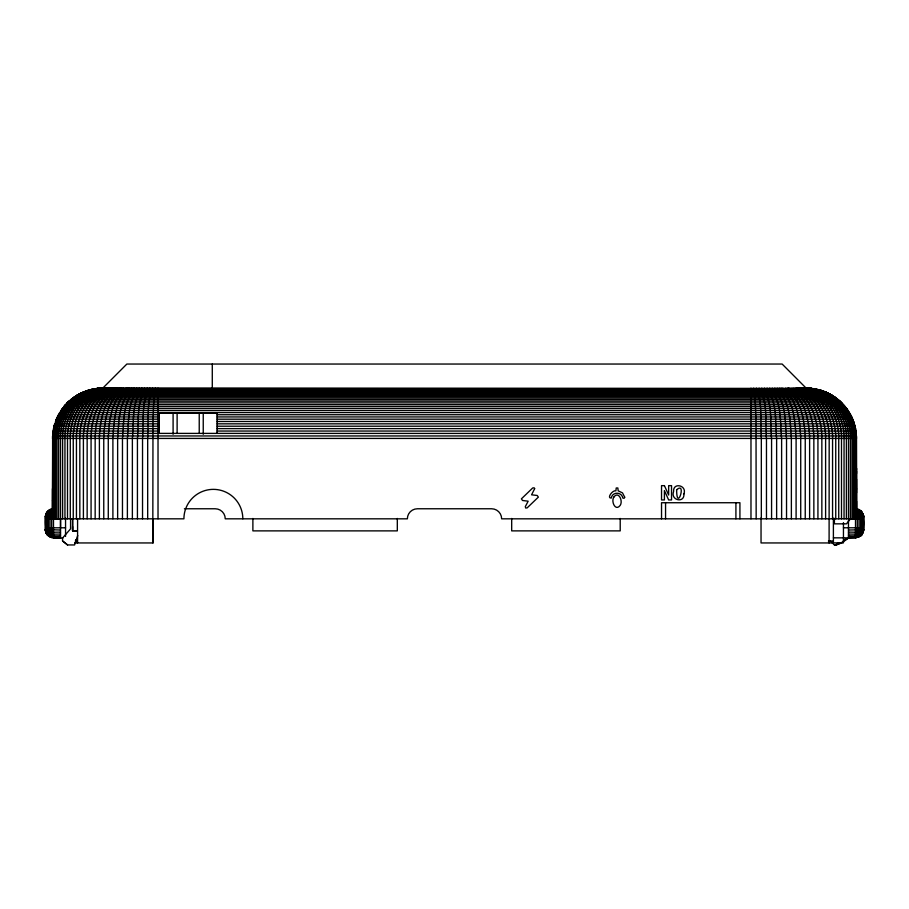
<?xml version="1.0" encoding="UTF-8"?>
<svg xmlns="http://www.w3.org/2000/svg" width="909" height="909" viewBox="0 0 909 909"><rect width="100%" height="100%" fill="white"/><g stroke="black" fill="none" stroke-linecap="round" stroke-linejoin="round"><path stroke-width="1.36" d="M52.495 488.667L52.495 518.823L183.913 518.823A29.463 29.463 0 0 1 213.376 489.36A29.463 29.463 0 0 1 242.828 518.823M60.528 527.799L60.528 518.755L45.45 518.755L47.211 517.198L53.495 516.517M72.584 526.561L72.584 530.867L77.413 530.867L72.595 530.867L72.595 518.823L70.584 518.823L70.572 528.856L62.539 538.037L62.539 540.923L67.55 544.946L74.595 544.946L77.72 535.56M72.606 530.89L72.606 518.834M152.996 542.946L152.996 518.823L152.996 542.946L74.765 542.946M217.319 413.288L217.319 433.388L217.319 413.288L159.018 413.288L159.018 433.388L52.733 433.491L52.495 518.823L52.62 438.422L54.654 423.833L159.018 423.833M173.096 434.229L173.096 413.288M177.119 433.388L177.119 413.288M199.23 433.388L199.23 413.288M203.241 434.229L203.241 413.288M833.394 518.141L833.394 542.866L843.45 542.866L843.45 522.652M834.405 518.391L834.405 523.845L846.461 523.845L850.483 518.823M848.472 537.514L848.472 520.039M855.505 518.744L855.505 537.855L833.394 537.844M856.517 479.168L856.517 492.905M856.517 473.555L856.517 468.374M861.8 534.81L860.528 536.094L860.528 510.449L855.505 508.688M861.8 511.915C865.016 517.698 865.22 528.209 861.8 534.822L861.8 511.722C858.857 506.836 866.379 522.209 862.755 513.79M863.55 516.801L863.345 515.039L863.345 531.606L863.55 529.595C863.323 537.06 854.005 537.742 848.472 536.844M184.413 508.767L215.206 508.767A10.056 10.056 0 0 1 225.25 518.823L407.368 518.823A10.056 10.056 0 0 1 417.413 508.767L491.587 508.767A10.056 10.056 0 0 1 501.643 518.823L856.517 518.823L856.392 438.422C856.823 420.969 846.484 404.323 831.815 395.313M52.995 438.422C52.892 424.446 59.119 410.834 69.084 401.187L840.007 401.187L841.791 402.88L67.209 402.88L64.005 406.539L65.618 404.675M856.244 508.949L856.323 435.956L855.426 428.616M53.495 508.71C49.12 508.654 45.291 512.574 45.45 516.948C45.473 512.778 49.495 509.631 53.495 509.699M863.345 531.231L863.55 529.356C861.652 535.469 853.199 533.878 848.472 534.06M63.051 537.855C56.733 538.901 45.541 538.707 45.45 529.811C44.984 522.993 43.03 509.29 53.495 508.96M45.655 531.606L45.655 515.335M848.472 535.651C853.631 536.174 863.255 536.367 863.55 529.038L863.345 530.174M45.45 516.744L45.655 515.051M52.733 433.491L53.461 428.616L159.018 428.616M45.45 517.187C45.598 513.187 49.847 510.835 53.495 510.903M863.345 530.776L863.55 529.356M855.687 492.78L856.517 488.667M45.45 517.88C46.439 514.71 50.711 514.596 53.495 514.392M54.779 423.833L54.12 426.207L58.426 414.731L159.018 414.731M54.495 426.207L55.154 423.833M159.018 416.936L57.312 416.936L55.551 421.492L59.642 412.584L849.37 412.584L850.585 414.731L217.319 414.731M57.801 416.936L62.38 408.482L846.62 408.482L848.04 410.504L60.96 410.504M45.655 517.914C44.234 516.812 49.518 511.358 53.495 512.494M863.55 528.231L858.994 529.845L848.472 530.027M60.119 412.584L62.846 408.482M155.303 388.166L153.837 398.051L152.985 421.492L152.837 518.823M61.073 410.504L65.505 404.675L843.495 404.675C834.053 394.29 820.225 388.075 806.169 388.166L782.138 364.043L126.862 364.043L102.774 388.166C89.639 388.211 76.526 393.461 67.323 402.88M64.346 406.539C73.754 394.801 88.764 387.779 103.808 388.166L101.331 388.711M66.391 404.675L73.538 398.051M830.212 540.764L834.405 544.957L836.416 544.957L838.428 542.946M67.641 402.88L74.902 396.631L834.178 396.631L845.109 406.539L63.903 406.539M67.209 402.88L68.993 401.187M71.277 399.574L77.299 395.313M70.97 399.574L76.913 395.313L832.099 395.313L825.44 391.995L818.145 389.677C835.189 393.722 848.722 407.527 854.346 423.833L217.319 423.833M76.049 396.631L78.049 395.313M75.515 396.631L77.549 395.313M860.528 536.083L855.505 537.855L858.994 536.81L861.8 534.651L863.55 529.799L863.345 531.504L862.755 533.299L862.755 513.392M77.004 395.313L88.241 390.325L820.85 390.325L823.19 391.109L85.81 391.109M79.651 394.097L81.81 392.995M79.322 394.097L81.503 392.995M84.321 391.995C65.959 399.449 53.404 418.651 53.631 438.422L53.631 518.823M81.321 392.995L83.571 391.995L825.497 391.995M836.416 544.957L841.439 542.946L847.472 538.923L845.461 538.923L841.439 542.946L834.405 544.957M84.014 391.995L90.889 389.677L88.491 390.325M83.742 391.995L91.173 389.677M103.615 388.711L104.433 388.404M86.014 391.109L91.264 389.677M64.948 518.823L64.948 438.422C64.425 415.561 80.344 391.927 103.808 388.404M89.287 390.325L91.525 389.677M88.332 390.325L93.638 389.132M102.058 388.711L104.319 388.223L100.979 388.404M152.598 388.166C146.213 403.414 148.837 421.946 147.678 438.422L147.678 518.823M96.399 388.711C72.64 392.029 54.029 414.572 54.517 438.422L54.517 518.823M90.616 389.677L102.842 388.166L97.842 388.404L813.521 388.711M95.093 389.132L97.172 388.711M94.604 389.132L96.763 388.711M93.797 389.132L100.706 388.223M93.491 389.132L98.183 388.404M93.252 389.132L101.388 388.223L99.263 388.404M94.184 389.132L101.115 388.223M93.082 389.132L96.047 388.711M149.905 388.166C140.702 402.096 144.076 422.128 142.531 438.422L142.531 518.823M102.762 388.711L109.273 388.166M100.41 388.404C75.742 390.529 56.46 414.061 57.04 438.422L57.04 518.823M102.024 388.404L103.444 388.223M147.235 388.166C135.521 400.278 139.225 422.571 137.429 438.422L137.429 518.823M95.479 388.711L103.592 388.166M123.624 388.223C101.74 392.483 95.365 419.242 95.161 438.422L95.161 518.823M101.49 388.404L103.035 388.223M121.386 388.223C98.956 391.904 91.105 418.685 91.07 438.422L91.07 518.823M117.193 388.223C93.866 390.984 83.128 417.561 83.401 438.422L83.401 518.823M100.49 388.404L102.297 388.223M144.588 388.166C130.714 398.71 134.248 422.674 132.373 438.422L132.373 518.823M115.238 388.223C91.536 390.62 79.435 417.004 79.833 438.422L79.833 518.823M100.047 388.404L101.956 388.223C76.254 389.041 55.017 413.016 55.654 438.422L55.654 518.823M113.386 388.223C89.366 390.302 75.958 416.458 76.447 438.422L76.447 518.823M111.637 388.223C87.321 390.041 72.709 415.947 73.254 438.422L73.254 518.823M99.638 388.404L104.217 388.166M141.974 388.166C126.249 397.233 129.203 422.64 127.385 438.422L127.385 518.823M98.638 388.404L100.899 388.223M139.395 388.166C122.09 395.881 124.147 422.458 122.465 438.422L122.465 518.823M136.861 388.166C118.227 395.222 119.034 421.64 117.636 438.422L117.636 518.823M134.384 388.166C114.602 394.12 114.045 421.231 112.898 438.422L112.898 518.823M131.964 388.166C111.216 393.142 109.148 420.753 108.273 438.422L108.273 518.823M129.601 388.166C108.023 392.268 104.376 420.208 103.762 438.422L103.762 518.823M127.305 388.166C105.024 391.518 99.751 419.628 99.388 438.422L99.388 518.823M120.897 388.166C97.024 389.802 86.9 417.742 87.15 438.422L87.15 518.823M112.057 388.166C86.571 388.279 69.538 414.811 70.277 438.422L70.277 518.823M110.603 388.166C84.889 388.109 66.743 414.311 67.505 438.422L67.505 518.823M108.046 388.166C81.946 387.859 61.846 413.413 62.619 438.422L62.619 518.823M106.955 388.166C80.685 387.757 59.755 413.027 60.528 438.422L60.528 537.855C55.154 538.514 45.439 537.639 45.45 529.811L46.257 533.163M105.978 388.166C79.572 387.688 57.903 412.686 58.665 438.422L58.665 518.823M100.433 388.223L105.126 388.166M100.274 388.223L811.169 388.404L805.419 388.166M95.365 388.711L816.066 389.132L92.934 389.132M90.536 389.677L818.475 389.677M81.253 392.995L827.747 392.995M79.049 394.097L829.951 394.097L836.098 398.051L72.811 398.051M70.868 399.574L838.143 399.574M217.319 416.936L851.688 416.936L852.687 419.185L217.319 419.185M56.313 419.185L159.018 419.185M55.426 421.492L159.018 421.492M217.319 421.492L853.574 421.492M53.995 426.207L159.018 426.207M217.319 426.207L855.005 426.207L853.449 421.492M217.319 428.616L855.551 428.616M53.04 431.048L159.018 431.048M217.319 431.048L855.971 431.048M856.278 433.491L159.018 433.388L159.018 413.288M856.142 433.491L856.392 438.422L52.495 438.422L52.552 435.956L856.448 435.956L856.517 518.823L856.517 501.223M52.495 500.734L53.631 500.734M849.881 518.744L863.55 518.744L861.8 517.176L855.505 516.505M65.55 527.799L45.45 527.799L46.245 529.027L48.484 529.652L60.528 530.038M843.45 527.788L863.55 527.788C862.948 533.822 852.551 531.742 848.472 532.151M60.528 532.163C56.347 531.788 46.757 533.685 45.45 528.254M60.528 534.072C55.79 533.89 47.359 535.481 45.45 529.379C45.461 536.958 54.926 537.844 60.528 536.855M60.528 535.662C55.426 536.105 46.132 536.469 45.45 529.379M855.505 537.583L848.472 537.855M828.429 541.071L832.53 541.071L832.53 543.082M832.803 542.946L761.038 542.946L761.038 517.891M804.601 388.166L808.567 388.223M808.715 388.223L805.204 388.166L807.681 388.711M800.954 388.166C827.054 387.859 847.165 413.413 846.381 438.422L846.381 518.823M802.056 388.166C828.315 387.757 849.256 413.027 848.483 438.422L848.483 518.823M806.169 388.166L820.804 390.325M803.033 388.166C829.428 387.688 851.108 412.686 850.347 438.422L850.347 518.823M803.886 388.166L810.817 388.404M798.397 388.166C824.122 388.109 842.268 414.311 841.495 438.422L841.495 518.823M799.738 388.166C825.656 387.973 844.836 413.845 844.052 438.422L844.052 518.823M796.943 388.166C822.44 388.279 839.461 414.811 838.734 438.422L838.734 518.823M806.942 388.711L804.681 388.223C831.28 387.552 854.074 412.209 853.346 438.422L853.346 518.823M788.103 388.166C811.987 389.802 822.111 417.742 821.85 438.422L821.85 518.823M804.795 388.166L808.033 388.404M781.695 388.166C803.976 391.518 809.249 419.628 809.612 438.422L809.612 518.823M779.399 388.166C800.977 392.268 804.624 420.208 805.238 438.422L805.238 518.823M855.505 514.38L860.528 515.142L863.55 517.505L861.8 514.369L855.505 512.483M777.047 388.166C797.795 393.142 799.852 420.753 800.727 438.422L800.727 518.823M774.616 388.166C794.398 394.12 794.955 421.231 796.102 438.422L796.102 518.823M772.139 388.166C790.785 395.222 789.978 421.64 791.375 438.422L791.375 518.823M769.605 388.166C786.921 395.881 784.853 422.458 786.535 438.422L786.535 518.823M809.385 388.404L806.999 388.223L808.953 388.404M808.294 388.223L815.93 389.132M808.112 388.223L810.362 388.404M807.885 388.223C833.587 389.143 855.108 412.891 854.483 438.422L854.483 518.823M767.037 388.166C782.763 397.233 779.797 422.64 781.615 438.422L781.615 518.823M809.737 388.404L807.635 388.223L815.759 389.132M855.505 510.881L860.528 512.256L863.345 515.789M797.363 388.223C821.679 390.041 836.303 415.947 835.746 438.422L835.746 518.823M795.625 388.223C819.645 390.302 833.042 416.458 832.564 438.422L832.564 518.823M806.715 388.223L808.51 388.404M793.773 388.223C817.464 390.62 829.565 417.004 829.178 438.422L829.099 542.946M764.412 388.166C778.286 398.71 774.763 422.674 776.627 438.422L776.627 518.823M855.505 509.688L860.528 511.267L862.755 513.801M791.819 388.223C815.146 390.984 825.883 417.561 825.611 438.422L825.611 518.823M855.505 508.949L860.528 510.653M805.965 388.223L807.522 388.404M787.614 388.223C810.044 391.904 817.907 418.685 817.93 438.422L817.93 518.823M785.387 388.223C807.272 392.483 813.635 419.242 813.85 438.422L813.85 518.823M761.765 388.166C773.479 400.278 769.787 422.571 771.571 438.422L771.571 518.823M805.556 388.223L806.976 388.404M808.601 388.404L815.521 389.132M810.612 388.404L815.214 389.132M759.095 388.166C768.31 402.096 764.935 422.128 766.469 438.422L766.469 518.823M810.942 388.711C834.587 392.006 852.46 414.89 851.972 438.422L851.972 518.823M812.612 388.711L814.839 389.132M812.248 388.711L814.407 389.132M811.828 388.711L813.907 389.132M815.362 389.132L818.316 389.677M756.402 388.166C762.799 403.414 760.174 421.946 761.333 438.422L761.333 518.823M817.748 389.677L822.986 391.109M817.839 389.677L825.27 391.995M817.475 389.677L819.713 390.325M805.204 388.404L806.181 388.711M820.123 390.325L822.384 391.109M804.567 388.404L805.385 388.711M822.736 391.109L824.986 391.995M825.406 391.995L829.86 394.097M824.69 391.995C843.041 399.449 855.596 418.651 855.369 438.422L855.369 518.823M753.697 388.166L755.163 398.051L756.015 421.492L756.163 518.823M827.497 392.995L829.678 394.097M827.19 392.995L829.349 394.097M831.451 395.313L833.496 396.631M830.951 395.313L832.962 396.631M835.462 398.051L842.609 404.675M62.539 540.923L67.561 544.934M838.041 399.574L839.905 401.187M843.393 404.675L846.62 408.482M845.006 406.539L849.37 412.584M848.892 412.584L851.21 416.936M863.345 517.903L863.345 517.096L863.55 517.88M850.46 414.731L851.688 416.936M852.199 419.185L855.051 428.616L856.244 438.422M853.858 423.833L854.505 426.207M53.165 441.092L52.677 435.956L52.995 518.823M45.655 530.174L45.45 529.061L45.655 530.776M863.345 515.778L863.55 517.187M863.345 515.323L863.55 516.948L863.345 515.051M45.655 531.231L45.45 529.617L45.655 531.504M856.323 435.956L856.448 438.422M856.005 438.422L855.948 435.956L856.005 518.823M856.517 468.612L856.517 469.339M856.505 471.021L856.517 509.029M861.8 534.822L860.528 536.094M858.994 536.81L858.994 509.494L857.301 508.892L857.301 537.389M750.982 388.223L750.982 518.823M739.926 518.823L739.926 502.734L661.536 502.734L661.536 518.823M735.915 502.734L735.915 518.823M665.558 502.734L665.558 518.823M620.211 518.448L620.211 530.879L511.687 530.879L511.687 518.448M397.313 518.448L397.313 530.879L252.884 530.879L252.884 518.448M212.286 364.043L212.286 388.166M158.018 388.223L158.018 518.823M77.583 518.823L77.583 542.946M65.55 518.153L65.55 536.446M53.495 518.755L53.495 537.855M51.699 508.904L51.699 537.651M50.006 509.506L50.006 537.06M48.472 510.46L48.484 536.094M47.2 511.733L47.211 534.822M46.245 513.255L46.245 533.299M75.606 540.196L75.606 542.878L75.606 540.196M683.909 493.894C684.704 503.654 670.172 500.302 673.603 491.508C672.876 481.997 687.284 485.27 683.909 493.894M624.699 497.223L624.085 498.302L622.801 498.052C621.745 491.621 612.325 491.61 611.268 498.052C606.462 498.462 612.53 489.815 615.893 490.826L616.234 487.985L617.847 487.985L618.177 490.826L622.506 492.894L624.699 497.223M676.637 489.837C676.75 512.79 686.931 480.52 676.637 489.837M613.859 497.053C610.803 501.495 615.495 511.733 620.199 505.381C623.244 500.95 618.552 490.633 613.859 497.053M534.651 488.69L531.583 494.814L537.219 495.485L538.355 497.121L527.152 507.881L525.72 508.04L525.3 506.665L528.152 501.2L522.539 500.484L521.402 498.848L532.697 487.963L534.128 487.803L534.651 488.69M664.422 485.656L661.536 485.656L661.536 499.939L664.411 499.939L664.411 490.565L668.649 499.939L671.535 499.939L671.535 485.656L668.649 485.656L668.649 495.03L664.422 485.656"/></g></svg>
